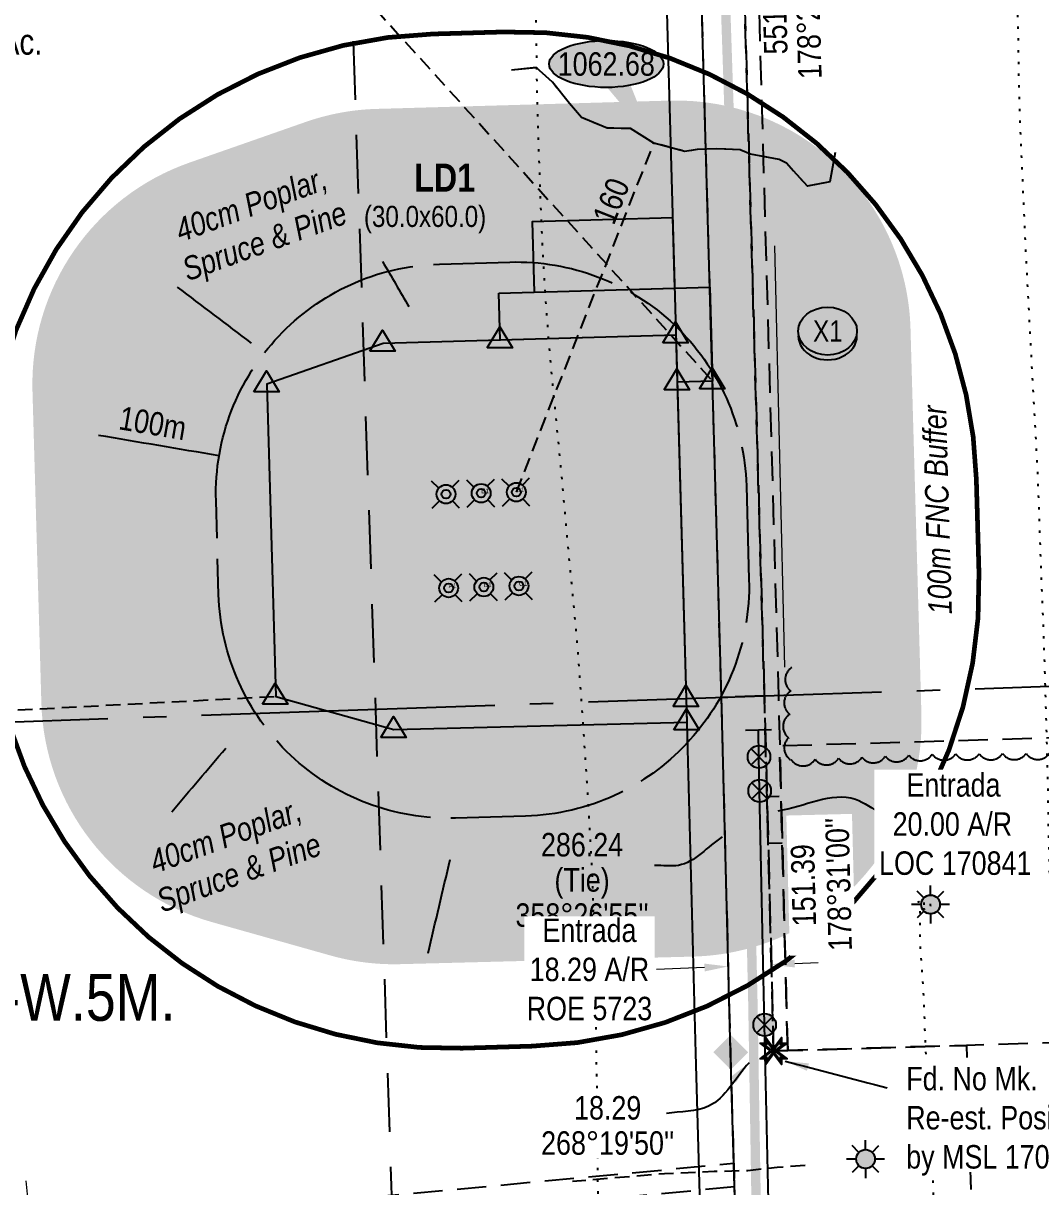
# Model space of a CAD drawing. Extents: x 643520 to 648788, y 5834306 to 5837060.
# Drawn here: x 647922 to 648355.7, y 5835014.9 to 5835510.7 of the extents above; entities that cross this region are included whole.
import ezdxf
from ezdxf.enums import TextEntityAlignment as Align

# ---------------------------------------------------------------- set-up
doc = ezdxf.new("R2010")
doc.units = 0
doc.header["$LTSCALE"] = 5
doc.header["$PDSIZE"] = 0.5
for name, pattern in [('0', [1, 1, 0]), ('foc-ACCESSROAD', [3.75, 2.5, -1.25]), ('foc-BUFFER', [16.75, 15, -1.75]), ('foc-DOT', [1, 0.2, -0.8]), ('foc-FLOWLINE', [3.75, 2.5, -1.25]), ('foc-LSD', [8, 5, -3]), ('foc-QUARTERLINE', [33, 25, -3, 2, -3]), ('foc-TIELINE', [1.875, 1.25, -0.625]), ('foc-TOPO-ephemeral', [6.25, 3.125, -0.625, 0.625, -0.625, 0.625, -0.625]), ('POWERLINE5', [7.8, 2.4, -0.6, 0.6, -0.6, 0.6, -0.6, 2.4]), ('UG_PIPE', [1.875, 1.25, -0.625])]:
    doc.linetypes.add(name, pattern=pattern)
doc.layers.get('Defpoints').update_dxf_attribs({"color": 9})
for name, color, linetype in [('AS-DRILL', 8, 'foc-DOT'), ('AS-PIPE-UG', 44, 'UG_PIPE'), ('AS-POWER', 104, 'foc-POWER'), ('AS-POWER-EXISTING', 72, 'POWERLINE5'), ('AS-POWER-EXISTING-ANC', 72, 'Continuous'), ('AS-ROADS', 254, 'Continuous'), ('AS-SYMBOL', 7, 'Continuous'), ('AUX-BUFFER', 7, 'foc-BUFFER'), ('C-RW', 13, 'Continuous'), ('C-SYMBOL', 7, 'Continuous'), ('F-AR', 190, 'foc-ACCESSROAD'), ('F-EZE', 190, 'foc-FLOWLINE'), ('F-FLOWLINE', 190, 'foc-FLOWLINE'), ('F-WS', 190, 'foc-ACCESSROAD'), ('F-WS-S', 8, 'Continuous'), ('L-AREAWORK', 5, 'Continuous'), ('L-BD', 7, 'Continuous'), ('L-MON', 1, 'Continuous'), ('L-SECQ', 8, 'foc-QUARTERLINE'), ('L-SECTION-LSD', 7, 'foc-LSD'), ('L-TIE', 7, 'foc-TIELINE'), ('P-BUFFER-H 30m', 51, 'Continuous'), ('P-BUFFER-T', 40, 'Continuous'), ('P-CROSSINGS', 250, 'Continuous'), ('P-ELEVATION', 7, 'Continuous'), ('P-PROPOSED', 10, 'Continuous'), ('P-PROPOSED-H', 21, 'Continuous'), ('P-TEMP-BLOCKS', 250, 'Continuous'), ('P-TEMP-H', 41, 'Continuous'), ('P-TEMP_LOG DECK', 46, 'Continuous'), ('T-BUSH', 110, '0'), ('T-BUSH-T', 110, 'Continuous'), ('T-DRAW', 143, 'foc-TOPO-ephemeral'), ('T-SLOPE', 48, 'Continuous'), ('T-TIE', 201, 'foc-TIELINE')]:
    doc.layers.add(name, color=color, linetype=linetype)
for name, color, linetype, lineweight in [('C-RW-T', 13, 'Continuous', 9), ('F-AR-T', 190, 'Continuous', 9), ('F-FLOWLINE-T', 190, 'Continuous', 9), ('T-TIE-T', 201, 'Continuous', 18)]:
    doc.layers.add(name, color=color, linetype=linetype, lineweight=lineweight)
doc.layers.add('Z-DRILL-POINT', color=7, linetype='Continuous', true_color=0x7575ff, plot=False)
doc.styles.add('100L', font='ARIALN.TTF', dxfattribs={"height": 11})
doc.styles.add('175L', font='ARIALN.TTF', dxfattribs={"height": 20})
doc.styles.add('80', font='ARIALN.TTF', dxfattribs={"height": 10})
doc.styles.add('80CG', font='ARIALN.TTF', dxfattribs={"height": 10})
doc.styles.add('80L', font='ARIALN.TTF', dxfattribs={"height": 10})
doc.styles.add('80LS', font='ARIALNI.TTF', dxfattribs={"height": 10})
doc.styles.add('BOLD', font='ARIALNB.TTF')
doc.styles.add('Crossing', font='ARIALN.TTF', dxfattribs={"height": 10})
doc.styles.add('foc-LtypeFont', font='ARIALN.TTF', dxfattribs={"height": 7.35})
doc.linetypes.add('foc-POWER', pattern='A,6,-1,["P",foc-LtypeFont,S=0.2,R=0,X=-0.625,Y=-0.75],-1.24,4', length=12.24)
doc.linetypes.add('foc-TOPO-flowdirection-NOLINE', pattern='A,0,[">",foc-LtypeFont,S=0.3,R=0,X=0,Y=-0.945],-20,[">",foc-LtypeFont,S=0.3,R=0,X=0,Y=-0.945],0', length=20)
doc.dimstyles.new('CG2011', dxfattribs={"dimscale": 5, "dimtxt": 9, "dimasz": 2, "dimexe": 0.2, "dimexo": 0.0625, "dimgap": 0.5, "dimtad": 0, "dimtih": 1, "dimtoh": 1, "dimzin": 0, "dimdsep": 46, "dimtxsty": '80CG', "dimcen": 0.1, "dimse1": 1, "dimse2": 1, "dimclrd": 256, "dimclrt": 256, "dimaunit": 1, "dimadec": 4, "dimazin": 0, "dimtfac": 0.06, "dimtofl": 0, "dimtmove": 0, "dimatfit": 1, "dimfxl": 0.2, "dimtolj": 1, "dimtzin": 0, "dimlwd": -1, "dimarcsym": 0})
doc.dimstyles.new('Compass 5 000', dxfattribs={"dimscale": 5, "dimtxt": 9, "dimasz": 2, "dimexe": 0.2, "dimexo": 0.0625, "dimgap": 0.5, "dimtad": 0, "dimtih": 1, "dimtoh": 1, "dimzin": 0, "dimdsep": 46, "dimtxsty": '80CG', "dimcen": 0.1, "dimse1": 1, "dimse2": 1, "dimclrd": 256, "dimclrt": 256, "dimaunit": 1, "dimadec": 4, "dimazin": 0, "dimtfac": 0.06, "dimtofl": 0, "dimtmove": 0, "dimatfit": 1, "dimfxl": 0.2, "dimtolj": 1, "dimtzin": 0, "dimlwd": -1, "dimarcsym": 0})

# ---------------------------------------------------------------- blocks, each defined once
blk = doc.blocks.new('POWERPOLE')
h = blk.add_hatch(color=255)
edge = h.paths.add_edge_path()
edge.add_arc((0, 0), 0.96, 0, 360)
at = {"linetype": 'Continuous'}
for p, q in [((0.679, -0.679), (-0.679, 0.679)), ((-0.679, -0.679), (0.679, 0.679))]:
    blk.add_line(p, q, dxfattribs=at)
blk.add_circle((0, 0), 0.96, dxfattribs=at)
blk = doc.blocks.new('*U457')
at = {"color": 210}
blk.add_line((1.1, 0.023), (-1.1, -0.023), dxfattribs=at)
at = {"layer": 'AS-SYMBOL', "color": 210, "flags": 128}
blk.add_lwpolyline([(0.047, -2.272), (0, 0)], dxfattribs=at)
blk = doc.blocks.new('*D448')
at = {"layer": 'Defpoints', "color": 0, "transparency": 16777216}
for p in [(648222.38, 5835108.8), (648241.5, 5835093.87), (648223.06, 5835093.07)]:
    blk.add_point(p, dxfattribs=at)
at = {"layer": 'F-AR-T', "transparency": 16777216}
for p, q in [((648212.39, 5835108.37), (648191.86, 5835107.48)), ((648250.81, 5835110.03), (648260.8, 5835110.47))]:
    blk.add_line(p, q, dxfattribs=at)
for points in [[(648212.31, 5835110.03), (648212.46, 5835106.7), (648222.38, 5835108.8)], [(648250.73, 5835111.7), (648250.88, 5835108.37), (648240.81, 5835109.6)]]:
    blk.add_solid(points, dxfattribs=at)
at = {"layer": 'F-AR-T', "transparency": 16777216, "insert": (648163.32, 5835107.48), "char_height": 10, "attachment_point": 5, "style": '80CG', "bg_fill": 3, "box_fill_scale": 1.1, "bg_fill_color": 256, "bg_fill_true_color": 13158600, "bg_fill_transparency": 0}
blk.add_mtext('\\A1;Entrada\\P18.29 A/R\\PROE 5723', dxfattribs=at)
blk = doc.blocks.new('*D452')
at = {"layer": 'Defpoints', "color": 0, "transparency": 16777216}
for p in [(648028.5, 5835007.26), (647925.1, 5834997.59), (648029.43, 5834997.23)]:
    blk.add_point(p, dxfattribs=at)
at = {"layer": 'F-FLOWLINE-T', "transparency": 16777216}
for p, q in [((647924.17, 5835007.54), (647923.24, 5835017.5)), ((647926.97, 5834977.61), (647928.56, 5834960.62)), ((647928.56, 5834960.62), (647938.56, 5834960.62))]:
    blk.add_line(p, q, dxfattribs=at)
for points in [[(647925.83, 5835007.7), (647922.51, 5835007.39), (647925.1, 5834997.59)], [(647928.63, 5834977.76), (647925.31, 5834977.45), (647926.04, 5834987.56)]]:
    blk.add_solid(points, dxfattribs=at)
at = {"layer": 'F-FLOWLINE-T', "transparency": 16777216, "insert": (647993.56, 5834960.62), "char_height": 10, "attachment_point": 5, "style": '80CG'}
blk.add_mtext('\\A1;Entrada\\P10.06 Flow Line R/W\\PROE 7175', dxfattribs=at)
blk = doc.blocks.new('GAS')
h = blk.add_hatch(color=255)
h.dxf.hatch_style = 1
edge = h.paths.add_edge_path()
edge.add_arc((0, 0), 0.9, 0, 360)
for p, q in [((-0.571, 0.571), (-1.142, 1.142)), ((0, 0.808), (0, 1.616)), ((0.571, 0.571), (1.142, 1.142)), ((-0.808, 0), (-1.616, 0)), ((1.616, 0), (0.808, 0)), ((-0.571, -0.571), (-1.142, -1.142)), ((0, -0.808), (0, -1.616)), ((1.142, -1.142), (0.571, -0.571))]:
    blk.add_line(p, q)
blk.add_circle((0, 0), 0.8)
blk = doc.blocks.new('SMONA')
blk.add_hatch(color=255).paths.add_polyline_path([(0, -1.486), (1.486, 0), (0, 1.486), (-1.486, 0)])
blk = doc.blocks.new('SMONAA')
blk.add_blockref('SMONA', (0, 0))
blk = doc.blocks.new('SMONB')
at = {"color": 1}
blk.add_solid([(0, 1.203), (1.203, 0), (-1.203, 0), (0, -1.203)], dxfattribs=at)
blk = doc.blocks.new('SMONBB')
blk.add_blockref('SMONB', (0, 0))
blk = doc.blocks.new('SMONCC')
for name in ['SMONAA', 'SMONBB']:
    blk.add_blockref(name, (0, 0))
blk = doc.blocks.new('FDIBAR')
blk.add_blockref('SMONCC', (0, 0))
blk = doc.blocks.new('STRIA')
blk.add_hatch(color=255).paths.add_polyline_path([(-0.041, 1.521), (-1.475, -0.867), (1.392, -0.867)])
blk = doc.blocks.new('STRIAA')
blk.add_blockref('STRIA', (0, 0))
blk = doc.blocks.new('STRIB')
at = {"color": 1}
blk.add_solid([(-1.121, -0.667), (-0.041, 1.133), (1.039, -0.667)], dxfattribs=at)
blk = doc.blocks.new('STRIBB')
blk.add_blockref('STRIB', (0, 0))
blk = doc.blocks.new('STRICC')
for name in ['STRIAA', 'STRIBB']:
    blk.add_blockref(name, (0, 0))
blk = doc.blocks.new('fdspike')
blk.add_blockref('STRICC', (0, 0))
blk = doc.blocks.new('WC')
at = {"layer": 'L-MON'}
h = blk.add_hatch(color=255, dxfattribs=at)
h.dxf.hatch_style = 1
edge = h.paths.add_edge_path()
edge.add_arc((0, 0), 0.9, 0, 360)
at = {"layer": 'L-MON', "color": 240, "flags": 128}
for points in [[(-0.622, 0.503), (-1.232, 1.12)], [(0.52, 0.608), (1.126, 1.206)], [(-1.179, -1.185), (-0.559, -0.572)], [(1.159, -1.185), (0.557, -0.574)]]:
    blk.add_lwpolyline(points, dxfattribs=at)
at = {"layer": 'L-MON', "color": 240}
for radius in [0.8, 0.373]:
    blk.add_circle((0, 0), radius, dxfattribs=at)
blk = doc.blocks.new('TRIA')
blk.add_hatch(color=255).paths.add_polyline_path([(-0.041, 1.521), (-1.475, -0.867), (1.392, -0.867)])
blk = doc.blocks.new('TRIAA')
blk.add_blockref('TRIA', (0, 0))
blk = doc.blocks.new('TRIB')
at = {"color": 1}
blk.add_lwpolyline([(-1.121, -0.667), (-0.041, 1.133), (1.039, -0.667)], close=True, dxfattribs=at)
blk = doc.blocks.new('TRIBB')
blk.add_blockref('TRIB', (0, 0))
blk = doc.blocks.new('TRICC')
for name in ['TRIAA', 'TRIBB']:
    blk.add_blockref(name, (0, 0))
blk = doc.blocks.new('plspike')
blk.add_blockref('TRICC', (0, 0))
blk = doc.blocks.new('*U561')
at = {"layer": 'P-ELEVATION'}
h = blk.add_hatch(color=111, dxfattribs=at)
h.dxf.hatch_style = 1
edge = h.paths.add_edge_path()
edge.add_ellipse((0, 0), major_axis=(-24.38, 0), ratio=0.410256, start_angle=0, end_angle=360)
at = {"layer": 'P-ELEVATION', "color": 7, "flags": 128}
blk.add_lwpolyline([(0, 0, 12.5, 0, 0), (20.3, -33.68, 0, 0, 0)], format="xyseb", dxfattribs=at)
at = {"layer": 'P-ELEVATION', "color": 7}
blk.add_ellipse((0, 0), major_axis=(-24.38, 0), ratio=0.410256, dxfattribs=at)
at = {"layer": 'P-ELEVATION', "style": '80'}
blk.add_attdef('ELEVATION', text='', height=10, dxfattribs=at).set_placement((0, 0), align=Align.MIDDLE_CENTER)
blk = doc.blocks.new('TEMP')
h = blk.add_hatch(color=255)
h.dxf.hatch_style = 1
h.paths.add_polyline_path([(0, 0.251), (-0.666, 1.152), (-0.666, 0.666), (-1.152, 0.666), (-0.251, 0), (-1.152, -0.666), (-0.666, -0.666), (-0.666, -1.152), (0, -0.251), (0.666, -1.152), (0.666, -0.666), (1.152, -0.666), (0.251, 0), (1.152, 0.666), (0.666, 0.666), (0.666, 1.152)])
h.paths.add_polyline_path([(0.566, 0.849), (0.566, 0.566), (0.849, 0.566), (0.083, 0), (0.849, -0.566), (0.566, -0.566), (0.566, -0.849), (0, -0.083), (-0.566, -0.849), (-0.566, -0.566), (-0.849, -0.566), (-0.083, 0), (-0.849, 0.566), (-0.566, 0.566), (-0.566, 0.849), (0, 0.083)], flags=16)
h = blk.add_hatch(color=1)
h.dxf.hatch_style = 1
h.paths.add_polyline_path([(0, 0.083), (-0.566, 0.849), (-0.566, 0.566), (-0.849, 0.566), (-0.083, 0), (-0.849, -0.566), (-0.566, -0.566), (-0.566, -0.849), (0, -0.083), (0.566, -0.849), (0.566, -0.566), (0.849, -0.566), (0.083, 0), (0.849, 0.566), (0.566, 0.566), (0.566, 0.849)])
at = {"color": 1}
for p, q in [((-0.083, 0), (0.083, 0)), ((0, 0.083), (0, -0.083))]:
    blk.add_line(p, q, dxfattribs=at)
at = {"color": 255, "flags": 128}
blk.add_lwpolyline([(-0.251, 0), (-1.152, 0.666), (-0.666, 0.666), (-0.666, 1.152), (0, 0.251), (0.666, 1.152), (0.666, 0.666), (1.152, 0.666), (0.251, 0), (1.152, -0.666), (0.666, -0.666), (0.666, -1.152), (0, -0.251), (-0.666, -1.152), (-0.666, -0.666), (-1.152, -0.666)], close=True, dxfattribs=at)
at = {"color": 1, "flags": 128}
blk.add_lwpolyline([(-0.083, 0), (-0.849, 0.566), (-0.566, 0.566), (-0.566, 0.849), (0, 0.083), (0.566, 0.849), (0.566, 0.566), (0.849, 0.566), (0.083, 0), (0.849, -0.566), (0.566, -0.566), (0.566, -0.849), (0, -0.083), (-0.566, -0.849), (-0.566, -0.566), (-0.849, -0.566)], close=True, dxfattribs=at)
blk = doc.blocks.new('xing2')
h = blk.add_hatch(color=50)
h.dxf.hatch_style = 1
edge = h.paths.add_edge_path()
edge.add_ellipse((0, 0), major_axis=(-12.5, 0), ratio=0.816297, start_angle=0, end_angle=360)
h = blk.add_hatch(color=250)
h.dxf.hatch_style = 1
edge = h.paths.add_edge_path()
edge.add_ellipse((0, -2.05), major_axis=(-12.5, 0), ratio=0.816297, start_angle=0, end_angle=180)
edge.add_line((12.5, -2.05), (12.5, 0))
edge.add_ellipse((0, 0), major_axis=(-12.5, 0), ratio=0.816297, start_angle=0, end_angle=180, ccw=False)
edge.add_line((-12.5, 0), (-12.5, -2.05))
at = {"color": 250}
blk.add_ellipse((0, 0), major_axis=(-12.5, 0), ratio=0.816297, dxfattribs=at)
blk.add_ellipse((0, -2.05), major_axis=(-12.5, 0), ratio=0.816297, start_param=0, end_param=3.141593, dxfattribs=at)
at = {"color": 250, "style": 'Crossing'}
blk.add_attdef('CROSSING', text='', height=9, dxfattribs=at).set_placement((0.09, 0.02), align=Align.MIDDLE_CENTER)
at = {"color": 250, "style": 'Crossing', "flags": 1}
for tag, p in [('OWNER', (0.09, -12.49)), ('DESCRIPTION', (0.09, -25.77)), ('LOCATION', (0.09, -39.3)), ('DWG_REF', (0.09, -52.84))]:
    blk.add_attdef(tag, text='', height=9, dxfattribs=at).set_placement(p, align=Align.MIDDLE_CENTER)
blk = doc.blocks.new('*U578')
at = {"true_color": 0xff8aff}
h = blk.add_hatch(color=211, dxfattribs=at)
edge = h.paths.add_edge_path()
edge.add_line((-24, -20), (24, -20))
edge.add_arc((24, -14), 6, 270, 360)
edge.add_line((30, -14), (30, 12.5))
edge.add_arc((24, 12.5), 6, 0, 90)
edge.add_line((24, 18.5), (-24, 18.5))
edge.add_arc((-24, 12.5), 6, 90, 180)
edge.add_line((-30, 12.5), (-30, -14))
edge.add_arc((-24, -14), 6, 180, 270)
at = {"color": 250, "flags": 128}
blk.add_lwpolyline([(-24, -20, 3, 3, 0), (24, -20, 3, 3, 0.414214), (30, -14, 3, 3, 0), (30, 12.5, 3, 0, 0.414214), (24, 18.5, 0, 0, 0), (-24, 18.5, 0, 0, 0.414214), (-30, 12.5, 0, 0, 0), (-30, -14, 0, 3, 0.414214)], format="xyseb", close=True, dxfattribs=at)
at = {"flags": 128}
blk.add_lwpolyline([(51.97, -16.71, 0, 7.5, 0), (0, 0, 0, 0, 0)], format="xyseb", dxfattribs=at)
at = {"color": 250}
for tag, p, height, style in [('TEMP_AREA_W1_001', (-9.21, 2.24), 12, 'BOLD'), ('ENTER_TEXT_001', (-30.66, -12.78), 9, '80')]:
    blk.add_attdef(tag, p, '', height=height, dxfattribs=dict(at, style=style))

msp = doc.modelspace()

# ---------------------------------------------------------------- hatches: boundary and pattern name
at = {"layer": 'P-BUFFER-H 30m'}
h = msp.add_hatch(color=256, dxfattribs=at)
h.dxf.hatch_style = 1
h.paths.add_polyline_path([(648197.409, 5835477.77), (648072.512, 5835474.228, 0.0771717), (648042.344, 5835468.664), (647992.807, 5835451.34, 0.326643), (647925.879, 5835354.125), (647929.672, 5835221.057, 0.3280127), (648002.506, 5835127.678), (648052.887, 5835113.491, 0.0752231), (648082.567, 5835109.783), (648207.499, 5835113.013, 0.4149396), (648304.846, 5835215.781), (648300.174, 5835380.671, 0.414221)])
h.paths.add_polyline_path([(648125.281, 5835375.714), (648124.712, 5835395.7), (648214.65, 5835398.25), (648215.787, 5835358.278), (648200.809, 5835357.854), (648204.915, 5835212.95), (648079.983, 5835209.72), (648029.602, 5835223.906), (648025.809, 5835356.973), (648075.346, 5835374.298)], flags=16)
at = {"layer": 'P-PROPOSED-H'}
h = msp.add_hatch(color=256, dxfattribs=at)
h.dxf.hatch_style = 1
h.paths.add_polyline_path([(648124.712, 5835395.7), (648214.65, 5835398.25), (648215.787, 5835358.278), (648200.809, 5835357.854), (648200.243, 5835377.84), (648125.281, 5835375.714)])
h = msp.add_hatch(color=256, dxfattribs=at)
h.dxf.hatch_style = 1
h.paths.add_polyline_path([(648200.243, 5835377.84), (648075.346, 5835374.298), (648025.809, 5835356.973), (648029.602, 5835223.906), (648079.983, 5835209.72), (648204.915, 5835212.95)])
at = {"layer": 'P-TEMP-H'}
h = msp.add_hatch(color=256, dxfattribs=at)
h.dxf.hatch_style = 1
h.paths.add_polyline_path([(648198.808, 5835427.804), (648138.85, 5835426.104), (648139.702, 5835396.125), (648199.661, 5835397.825)])

# ---------------------------------------------------------------- linework, layer by layer
at = {"layer": 'AS-DRILL', "flags": 128}
for points in [[(648328.317, 5834319.193), (648329.67, 5834325.946), (648331.09, 5834333.213), (648332.565, 5834340.651), (648334.114, 5834348.252), (648335.698, 5834356.044), (648337.309, 5834363.946), (648339.017, 5834371.932), (648340.723, 5834379.977), (648342.394, 5834388.182), (648343.942, 5834396.503), (648345.377, 5834404.89), (648346.87, 5834413.39), (648348.547, 5834422.065), (648350.43, 5834430.856), (648352.52, 5834439.764), (648354.71, 5834448.704), (648356.946, 5834457.747), (648359.089, 5834466.876), (648361.139, 5834476.113), (648362.255, 5834481.199), (648363.177, 5834485.429), (648365.212, 5834494.825), (648367.198, 5834504.21), (648369.91, 5834517.658), (648373.343, 5834536.702), (648376.172, 5834555.856), (648378.261, 5834574.999), (648379.575, 5834594.288), (648380.127, 5834613.633), (648379.874, 5834632.795), (648379.148, 5834652.061), (648378.29, 5834671.384), (648377.277, 5834690.542), (648376.24, 5834709.83), (648375.473, 5834729.115), (648374.936, 5834748.428), (648374.478, 5834767.763), (648374.16, 5834787.102), (648373.971, 5834806.445), (648373.753, 5834825.788), (648373.515, 5834845.12), (648373.358, 5834864.424), (648373.071, 5834883.724), (648372.693, 5834903.051), (648372.547, 5834922.016), (648372.517, 5834940.753), (648372.001, 5834959.706), (648370.754, 5834978.637), (648369.113, 5834997.396), (648367.36, 5835016.221), (648365.828, 5835035.014), (648364.631, 5835053.646), (648363.487, 5835072.49), (648362.376, 5835091.255), (648361.423, 5835110.084), (648360.469, 5835128.954), (648359.534, 5835147.874), (648359.046, 5835166.848), (648358.81, 5835185.82), (648358.363, 5835204.435), (648357.818, 5835223.357), (648357.265, 5835242.169), (648356.578, 5835260.817), (648355.821, 5835279.782), (648355.172, 5835298.812), (648354.475, 5835317.779), (648353.512, 5835336.939), (648352.43, 5835355.744), (648351.412, 5835374.752), (648350.427, 5835393.651), (648349.42, 5835412.589), (648348.563, 5835431.552), (648347.727, 5835450.505), (648346.862, 5835469.398), (648346.365, 5835488.701), (648346.106, 5835508.053), (648345.718, 5835527.38), (648345.17, 5835546.722), (648344.412, 5835566.048), (648343.603, 5835585.412), (648343.005, 5835604.753), (648342.751, 5835623.934), (648342.714, 5835643.252), (648342.746, 5835662.582), (648342.848, 5835681.934), (648342.92, 5835701.265), (648342.932, 5835720.614), (648342.913, 5835739.983), (648342.865, 5835759.33), (648342.716, 5835778.675), (648342.393, 5835797.854), (648341.9, 5835817.018), (648341.301, 5835836.378), (648340.623, 5835855.707), (648340.066, 5835875.009), (648339.542, 5835894.221), (648338.884, 5835913.55), (648338.097, 5835932.825), (648337.201, 5835952.097), (648336.253, 5835971.407), (648335.366, 5835990.709), (648334.659, 5836010.017), (648334.081, 5836029.348), (648333.513, 5836048.67), (648332.974, 5836068.022), (648332.497, 5836087.327), (648331.978, 5836106.68), (648331.381, 5836126), (648331.232, 5836131.353)], [(648289.61, 5834317.875), (648289.532, 5834318.095), (648287.212, 5834324.297), (648284.749, 5834330.615), (648282.202, 5834337.051), (648279.61, 5834343.655), (648277.057, 5834350.29), (648274.5, 5834357.066), (648271.969, 5834363.952), (648269.361, 5834371.086), (648266.605, 5834378.476), (648263.816, 5834385.964), (648261.056, 5834393.484), (648258.261, 5834401.172), (648255.404, 5834408.939), (648252.434, 5834416.762), (648249.314, 5834424.621), (648246.072, 5834432.536), (648242.754, 5834440.639), (648239.402, 5834448.871), (648236, 5834457.121), (648232.504, 5834465.469), (648228.983, 5834473.996), (648225.554, 5834482.465), (648222.087, 5834491.194), (648218.609, 5834499.962), (648215.109, 5834508.8), (648213.461, 5834512.972), (648207.409, 5834528.065), (648207.16, 5834528.687), (648203.848, 5834536.941), (648200.283, 5834545.906), (648196.788, 5834554.894), (648193.471, 5834563.957), (648190.283, 5834573.065), (648189.899, 5834574.174), (648187.253, 5834582.227), (648184.512, 5834591.408), (648181.998, 5834600.726), (648179.692, 5834610.09), (648177.82, 5834618.687), (648177.644, 5834619.532), (648175.874, 5834629.042), (648174.444, 5834638.573), (648173.301, 5834648.163), (648172.405, 5834657.57), (648171.275, 5834674.003), (648171.13, 5834676.8), (648170.393, 5834695.737), (648170.058, 5834714.975), (648170.032, 5834718.786), (648169.782, 5834734.266), (648169.466, 5834753.525), (648169.338, 5834764.636), (648169.257, 5834772.548), (648168.984, 5834791.738), (648168.62, 5834809.946), (648168.601, 5834810.575), (648168.064, 5834829.528), (648167.689, 5834848.435), (648167.679, 5834855.008), (648167.805, 5834867.327), (648168.103, 5834886.135), (648168.3, 5834899.717), (648168.378, 5834905.052), (648168.471, 5834924.024), (648168.389, 5834942.84), (648168.284, 5834955.493), (648168.169, 5834961.562), (648167.683, 5834980.516), (648167.222, 5834999.271), (648167.187, 5835001.42), (648166.911, 5835018.06), (648166.763, 5835036.394), (648166.764, 5835037.024), (648166.578, 5835055.637), (648166.341, 5835069.686), (648166.27, 5835074.316), (648165.945, 5835093.215), (648165.676, 5835104.352), (648165.479, 5835112.13), (648165.068, 5835130.926), (648164.886, 5835138.214), (648164.431, 5835149.895), (648163.423, 5835168.533), (648163.141, 5835173.207), (648162.29, 5835187.368), (648161.054, 5835205.979), (648160.914, 5835207.935), (648159.742, 5835224.767), (648159.083, 5835234.242), (648158.433, 5835242.806), (648157.562, 5835253.334), (648155.775, 5835271.969), (648155.205, 5835277.544), (648153.926, 5835290.981), (648153.136, 5835299.851), (648152.252, 5835309.829), (648150.494, 5835328.484), (648149.886, 5835334.648), (648149.596, 5835337.591), (648147.691, 5835356.802), (648147.604, 5835357.69), (648145.965, 5835376.068), (648144.777, 5835392.09), (648144.56, 5835395.285), (648143.443, 5835414.219), (648142.873, 5835426.398), (648142.598, 5835433.463), (648141.994, 5835450.022), (648141.881, 5835452.76), (648141.254, 5835472.04), (648140.986, 5835484.457), (648140.888, 5835491.307), (648140.667, 5835510.429), (648140.61, 5835518.541), (648140.59, 5835529.726), (648140.581, 5835542.172), (648140.562, 5835549.064), (648140.404, 5835568.378), (648140.313, 5835575.979), (648140.171, 5835587.57), (648140.006, 5835599.561), (648139.884, 5835606.86), (648139.503, 5835625.948), (648139.339, 5835633.666), (648139.099, 5835645.154), (648138.454, 5835664.373), (648138.293, 5835668.02), (648137.67, 5835683.568), (648137.412, 5835691.074), (648137.015, 5835702.797), (648136.388, 5835722.097), (648136.264, 5835725.835), (648135.776, 5835741.217), (648135.251, 5835760.14), (648135.243, 5835760.41), (648134.786, 5835779.695), (648134.349, 5835794.058), (648134.159, 5835798.995), (648133.321, 5835818.298), (648132.825, 5835829.018), (648132.435, 5835837.58), (648131.738, 5835856.858), (648131.301, 5835874.513), (648131.261, 5835876.163), (648130.754, 5835895.466), (648130.149, 5835914.687), (648129.995, 5835919.104), (648129.523, 5835933.946), (648128.849, 5835953.135), (648128.354, 5835964.485), (648127.981, 5835972.477), (648126.924, 5835991.764), (648125.717, 5836010.716), (648125.696, 5836011.076), (648124.759, 5836030.376), (648123.971, 5836049.701), (648123.694, 5836056.486), (648123.504, 5836068.996), (648123.548, 5836088.256), (648123.771, 5836101.959), (648123.946, 5836107.387), (648124.58, 5836124.994)], [(648308.806, 5835134.572), (648308.814, 5835134.622), (648308.772, 5835134.701), (648308.718, 5835134.809), (648308.704, 5835134.969), (648308.696, 5835135.229), (648308.775, 5835135.591), (648308.871, 5835136.034), (648308.931, 5835136.366), (648308.88, 5835136.415), (648308.649, 5835136.438), (648308.358, 5835136.469), (648307.906, 5835136.515), (648307.225, 5835136.535), (648306.478, 5835136.422), (648306.161, 5835136.322), (648306.044, 5835136.218), (648305.998, 5835136.097), (648305.923, 5835135.945), (648305.884, 5835135.573), (648305.91, 5835135.044), (648305.866, 5835134.522), (648305.691, 5835134.337), (648305.276, 5835134.524), (648304.864, 5835134.572), (648304.568, 5835134.433), (648304.312, 5835134.285), (648304.361, 5835133.996), (648304.712, 5835133.647), (648305.128, 5835133.449), (648305.52, 5835133.401), (648305.891, 5835133.363), (648306.105, 5835133.239), (648306.35, 5835133.397), (648306.508, 5835133.802), (648306.333, 5835134.296), (648306.114, 5835134.59), (648305.885, 5835134.543), (648305.503, 5835134.621), (648305.035, 5835134.857), (648304.532, 5835135.282), (648304.262, 5835135.614), (648303.914, 5835135.864), (648303.679, 5835136.016), (648303.605, 5835136.154), (648303.618, 5835136.375), (648303.654, 5835136.526), (648303.692, 5835136.577), (648303.743, 5835136.569), (648303.881, 5835136.293), (648304.015, 5835135.526), (648304.082, 5835134.308), (648304.111, 5835132.688), (648304.091, 5835130.717), (648304.082, 5835128.365), (648304.11, 5835125.825), (648304.132, 5835123.104), (648304.194, 5835120.095), (648304.339, 5835116.658), (648304.573, 5835112.913), (648304.869, 5835108.76), (648305.175, 5835104.287), (648305.504, 5835099.385), (648305.819, 5835093.972), (648306.035, 5835088.186), (648306.192, 5835082.048), (648306.436, 5835075.672), (648306.815, 5835068.811), (648307.3, 5835061.732), (648307.868, 5835054.256), (648308.473, 5835046.551), (648309.055, 5835038.585), (648309.496, 5835030.345), (648309.687, 5835021.766), (648309.775, 5835013.275), (648309.827, 5835004.663), (648309.634, 5834996.223), (648308.996, 5834987.6), (648307.941, 5834979.524), (648306.326, 5834971.101), (648304.399, 5834962.768), (648302.308, 5834954.221), (648299.989, 5834945.916), (648297.194, 5834937.497), (648293.952, 5834929.305), (648290.135, 5834921.255), (648285.91, 5834913.453), (648281.404, 5834905.713), (648276.503, 5834898.11), (648271.182, 5834890.825), (648265.558, 5834883.941), (648259.706, 5834877.359), (648253.399, 5834870.925), (648246.93, 5834864.855), (648240.236, 5834858.979), (648233.243, 5834853.363), (648225.867, 5834847.867), (648218.243, 5834842.632), (648210.408, 5834837.752), (648202.352, 5834833.205), (648194.037, 5834828.99), (648185.511, 5834825.109), (648176.796, 5834821.512), (648168.043, 5834818.204), (648159.062, 5834815.13), (648149.858, 5834812.479), (648140.376, 5834810.449), (648130.962, 5834809.122), (648125.872, 5834808.697), (648116.013, 5834808.197), (648106.746, 5834807.965), (648087.628, 5834807.584), (648068.605, 5834807.085), (648049.425, 5834806.451), (648030.289, 5834805.699), (648011.273, 5834804.96), (647992.251, 5834804.081), (647973.336, 5834803.306), (647954.048, 5834802.939), (647934.938, 5834802.958), (647915.719, 5834802.973), (647896.481, 5834802.628), (647877.512, 5834801.98), (647858.331, 5834801.387), (647839.152, 5834801.053), (647819.952, 5834801.089), (647800.764, 5834801.386), (647781.733, 5834801.807), (647762.658, 5834802.007), (647743.525, 5834802.126), (647724.207, 5834802.438), (647705.005, 5834802.534), (647685.818, 5834802.461), (647666.748, 5834802.521), (647647.385, 5834802.632), (647628.021, 5834802.483), (647608.939, 5834802.252), (647589.934, 5834802.134), (647570.592, 5834801.906), (647563.234, 5834801.666)]]:
    msp.add_lwpolyline(points, dxfattribs=at)
at = {"layer": 'AS-PIPE-UG', "flags": 128}
msp.add_lwpolyline([(648255.21, 5835023.998), (648243.4, 5835023.111), (648230.766, 5835021.755), (648216.538, 5835021.388), (648195.342, 5835020.473), (648156.155, 5835017.17)], dxfattribs=at)
at = {"layer": 'AS-POWER', "flags": 128}
msp.add_lwpolyline([(648258.858, 5834417.444), (648254.022, 5834518.241), (648250.666, 5834618.172), (648248.22, 5834705.134), (648245.647, 5834803.747), (648242.787, 5834903.864), (648239.769, 5835002.659), (648237.965, 5835083.971), (648235.839, 5835183.633), (648235.553, 5835198.147)], dxfattribs=at)
at = {"layer": 'AS-ROADS', "const_width": 3.999, "flags": 128}
msp.add_lwpolyline([(648221.286, 5835519.814), (648224.408, 5835425.994), (648228.005, 5835284.521), (648231.077, 5835176.422), (648233.005, 5835092.579), (648234.324, 5835010.833), (648237.065, 5834914.534), (648240.638, 5834792.645), (648242.943, 5834705.143), (648245.375, 5834620.775), (648248.759, 5834508.365), (648250.493, 5834430.827), (648249.759, 5834415.541), (648253.443, 5834395.218), (648257.593, 5834353.488), (648258.578, 5834325.873)], dxfattribs=at)
at = {"layer": 'AUX-BUFFER', "color": 251, "linetype": 'foc-BUFFER', "flags": 128}
msp.add_lwpolyline([(648099.328, 5835408.101), (648129.307, 5835408.969, -0.414481), (648230.195, 5835313.672), (648231.316, 5835273.693, -0.4139043), (648136.12, 5835172.898), (648106.151, 5835172.026, -0.4144505), (648005.25, 5835267.298), (648004.119, 5835307.281, -0.4140185)], format="xyb", close=True, dxfattribs=at)
at = {"layer": 'C-RW', "flags": 128}
msp.add_lwpolyline([(648154.059, 5836125.902), (648102.273, 5836051.981), (648161.897, 5835871.381), (648164.913, 5835765.524), (648189.837, 5835741.997), (648204.594, 5835222.983), (648208.508, 5835071.866), (648211.433, 5834971.495), (648233.74, 5834420.904), (648248.727, 5834421.424), (648248.727, 5834421.424), (648226.42, 5834972.019), (648223.498, 5835072.279), (648219.584, 5835223.39), (648204.45, 5835755.699), (648184.663, 5835774.376), (648181.8, 5835874.873), (648124.404, 5836048.724), (648179.009, 5836126.669)], dxfattribs=at)
at = {"layer": 'C-RW-T', "color": 6}
msp.add_line((648246.573, 5835236.359), (648242.319, 5835415.852), dxfattribs=at)
at = {"layer": 'F-AR', "flags": 128}
msp.add_lwpolyline([(648237.893, 5835224.13), (648219.581, 5835223.499), (648203.92, 5835774.867), (648222.218, 5835775.444), (648237.893, 5835224.13)], close=True, dxfattribs=at)
at = {"layer": 'F-EZE', "flags": 128}
msp.add_lwpolyline([(648247.816, 5835072.973), (648241.818, 5835072.798), (648237.893, 5835224.114), (648222.223, 5835775.444), (648228.216, 5835775.615), (648243.883, 5835224.317), (648244.418, 5835202.89), (648247.816, 5835072.973)], close=True, dxfattribs=at)
at = {"layer": 'F-FLOWLINE', "flags": 128}
msp.add_lwpolyline([(648225.171, 5835014.874), (647676.517, 5834963.558), (647676.169, 5834973.636), (648224.877, 5835024.956), (648225.171, 5835014.874)], close=True, dxfattribs=at)
at = {"layer": 'F-WS', "flags": 128}
for points in [[(648241.818, 5835072.798), (648247.816, 5835072.973), (648324.073, 5835075.195), (648326.995, 5834974.935), (648226.458, 5834972.005), (648223.536, 5835072.265), (648219.58, 5835223.499), (648237.893, 5835224.13), (648241.818, 5835072.798)], [(648247.816, 5835072.973), (648244.399, 5835202.889), (648409.282, 5835207.724), (648412.746, 5835077.779), (648324.073, 5835075.195), (648247.816, 5835072.973)], [(648245.505, 5835161.344), (648239.507, 5835161.187), (648238.984, 5835181.18), (648244.982, 5835181.337), (648245.505, 5835161.344)]]:
    msp.add_lwpolyline(points, close=True, dxfattribs=at)
at = {"layer": 'L-SECQ'}
msp.add_line((647668.193, 5835204.51), (648473.794, 5835232.198), dxfattribs=at)
at = {"layer": 'L-SECTION-LSD'}
msp.add_line((648045.33, 5836022.84), (648098.717, 5834416.216), dxfattribs=at)
at = {"layer": 'L-TIE'}
for p, q in [((647625.199, 5836009.924), (648215.787, 5835358.278)), ((647648.198, 5835203.83), (648029.602, 5835223.906))]:
    msp.add_line(p, q, dxfattribs=at)
at = {"layer": 'P-PROPOSED', "flags": 128}
for points in [[(648124.712, 5835395.7), (648214.65, 5835398.25), (648215.787, 5835358.278), (648200.809, 5835357.854), (648200.243, 5835377.84), (648125.281, 5835375.714)], [(648200.243, 5835377.84), (648075.346, 5835374.298), (648025.809, 5835356.973), (648029.602, 5835223.906), (648079.983, 5835209.72), (648204.915, 5835212.95)]]:
    msp.add_lwpolyline(points, close=True, dxfattribs=at)
at = {"layer": 'P-TEMP_LOG DECK'}
msp.add_lwpolyline([(648198.808, 5835427.804), (648138.85, 5835426.104), (648139.702, 5835396.125), (648199.661, 5835397.825)], close=True, dxfattribs=at)
at = {"layer": 'T-BUSH', "flags": 128}
msp.add_lwpolyline([(648249.57, 5835236.224, 0.5205671), (648249.12, 5835226.234, 0.5205671), (648248.669, 5835216.244, 0.5205671), (648248.219, 5835206.254, 0.5205671), (648249.518, 5835196.633, 0.5205671), (648259.508, 5835197.073, 0.5205671), (648269.498, 5835197.513, 0.5205671), (648279.488, 5835197.953, 0.5205671), (648289.479, 5835198.393, 0.5205671), (648299.469, 5835198.833, 0.5205671), (648309.459, 5835199.273, 0.5205671), (648319.458, 5835199.378, 0.5205671), (648329.458, 5835199.441, 0.5205671), (648339.458, 5835199.505, 0.5205671), (648349.458, 5835199.569, 0.5205671), (648359.457, 5835199.633, 0.5205671), (648369.457, 5835199.697, 0.5205671), (648379.457, 5835199.761, 0.5205671), (648383.357, 5835193.774, 0.5205671), (648383.212, 5835183.775, 0.5205671), (648383.062, 5835173.363, 0.5205671)], format="xyb", dxfattribs=at)
at = {"layer": 'T-DRAW', "flags": 128}
msp.add_lwpolyline([(648268.079, 5835455.69), (648265.765, 5835443.132), (648256.227, 5835441.318), (648247.258, 5835451.043), (648244.246, 5835452.691), (648232, 5835454.914), (648227.917, 5835456.65), (648227.544, 5835456.785), (648217.565, 5835457.207), (648217.564, 5835457.221), (648209.3, 5835456.967), (648204.036, 5835456.118), (648190.795, 5835459.681), (648180.865, 5835465.817), (648170.962, 5835466.043), (648159.925, 5835470.507), (648154.745, 5835476.48), (648147.613, 5835485.576), (648140.638, 5835491.818), (648130.089, 5835490.711)], dxfattribs=at)
msp.add_lwpolyline([(648268.079, 5835455.69), (648265.765, 5835443.132), (648256.227, 5835441.318), (648247.258, 5835451.043), (648244.246, 5835452.691), (648232, 5835454.914), (648227.917, 5835456.65), (648227.544, 5835456.785), (648217.565, 5835457.207), (648217.564, 5835457.221), (648209.3, 5835456.967), (648204.036, 5835456.118), (648190.795, 5835459.681), (648180.865, 5835465.817), (648170.962, 5835466.043), (648159.925, 5835470.507), (648154.745, 5835476.48), (648147.613, 5835485.576), (648140.638, 5835491.818), (648130.089, 5835490.711)], dxfattribs=at)
at = {"layer": 'T-DRAW', "linetype": 'foc-TOPO-flowdirection-NOLINE', "flags": 128}
for points in [[(648268.079, 5835455.69), (648265.765, 5835443.132), (648256.227, 5835441.318), (648247.258, 5835451.043), (648244.246, 5835452.691), (648232, 5835454.914), (648227.917, 5835456.65), (648227.544, 5835456.785), (648217.565, 5835457.207), (648217.564, 5835457.221), (648209.3, 5835456.967), (648204.036, 5835456.118), (648190.757, 5835459.695), (648180.865, 5835465.817), (648170.925, 5835466.057), (648159.925, 5835470.507), (648154.745, 5835476.48), (648147.613, 5835485.576), (648140.638, 5835491.818), (648130.089, 5835490.711)], [(648268.079, 5835455.69), (648265.765, 5835443.132), (648256.227, 5835441.318), (648247.258, 5835451.043), (648244.246, 5835452.691), (648232, 5835454.914), (648227.917, 5835456.65), (648227.544, 5835456.785), (648217.565, 5835457.207), (648217.564, 5835457.221), (648209.3, 5835456.967), (648204.036, 5835456.118), (648190.795, 5835459.681), (648180.865, 5835465.817), (648170.925, 5835466.057), (648159.925, 5835470.507), (648154.745, 5835476.48), (648147.613, 5835485.576), (648140.638, 5835491.818), (648130.089, 5835490.711)]]:
    msp.add_lwpolyline(points, dxfattribs=at)
at = {"layer": 'T-TIE'}
msp.add_line((648132.146, 5835310.923), (648190.795, 5835459.681), dxfattribs=at)

# ---------------------------------------------------------------- block references
at = {"layer": 'AS-POWER-EXISTING', "xscale": 5.000000000000033, "yscale": 5.000000000000033, "zscale": 5.000000000000033}
for p in [(648235.591, 5835198.133), (648235.877, 5835183.619), (648238.003, 5835083.957)]:
    msp.add_blockref('POWERPOLE', p, dxfattribs=at)
at = {"layer": 'AS-POWER-EXISTING-ANC', "xscale": 5.000000000000033, "yscale": 5.000000000000033, "zscale": 5.000000000000033}
msp.add_blockref('*U457', (648235.356, 5835209.491), dxfattribs=at)
at = {"layer": 'F-WS-S', "xscale": 4.998535000000005, "yscale": 4.998535000000005, "zscale": 4.998535000000005}
for p in [(648308.729, 5835135.231), (648281.019, 5835026.745)]:
    msp.add_blockref('GAS', p, dxfattribs=at)
at = {"layer": 'L-MON', "color": 2, "xscale": 4.998526600000007, "yscale": 4.998526600000007, "zscale": 4.998526600000007}
for p in [(648075.346, 5835374.298), (648200.243, 5835377.84), (648025.809, 5835356.973), (648029.602, 5835223.906), (648204.632, 5835222.947), (648204.915, 5835212.95), (648079.983, 5835209.72)]:
    msp.add_blockref('plspike', p, dxfattribs=at)
at = {"layer": 'L-MON', "color": 5, "xscale": 4.998526600000007, "yscale": 4.998526600000007, "zscale": 4.998526600000007}
for p in [(648125.281, 5835375.714), (648200.809, 5835357.854), (648215.787, 5835358.278)]:
    msp.add_blockref('plspike', p, dxfattribs=at)
at = {"layer": 'L-MON', "xscale": 5.000000000000033, "yscale": 5.000000000000033, "zscale": 5.000000000000033}
for p in [(648117.148, 5835310.462), (648132.146, 5835310.923), (648102.167, 5835310.055), (648133.267, 5835270.944), (648103.298, 5835270.072), (648118.287, 5835270.494)]:
    msp.add_blockref('WC', p, dxfattribs=at)
at = {"layer": 'L-MON', "color": 6, "xscale": 5.000000000000033, "yscale": 5.000000000000033, "zscale": 5.000000000000033}
msp.add_blockref('fdspike', (648237.893, 5835224.114), dxfattribs=at)
at = {"layer": 'P-CROSSINGS', "color": 6}
msp.add_blockref('xing2', (648264.854, 5835379.562), dxfattribs=at).add_auto_attribs({'CROSSING': 'X1'})
at = {"layer": 'P-ELEVATION'}
msp.add_blockref('*U561', (648170.494, 5835493.365), dxfattribs=at).add_auto_attribs({'ELEVATION': '1062.68'})
at = {"layer": 'P-TEMP-BLOCKS', "xscale": 0.99970532, "yscale": 0.99970532, "zscale": 0.99970532}
msp.add_blockref('*U578', (648097.815, 5835436.701), dxfattribs=at).add_auto_attribs({'TEMP_AREA_W1_001': 'LD1', 'ENTER_TEXT_001': '(30.0x60.0)'})

# ---------------------------------------------------------------- texts
at = {"layer": 'AUX-BUFFER', "insert": (647963.887, 5835347.642), "char_height": 10, "attachment_point": 1, "rotation": 350.402, "style": '80L'}
msp.add_mtext_dynamic_manual_height_columns('100m', width=6.84489, gutter_width=44.987, heights=[0], dxfattribs=at)
at = {"layer": 'C-SYMBOL', "color": 3, "style": '175L'}
msp.add_text('S.W.1/4 Sec. 28-42-6-W.5M.', height=20, dxfattribs=at).set_placement((647840.395, 5835079.645), align=Align.BOTTOM_CENTER)
at = {"layer": 'L-AREAWORK', "style": '100L'}
msp.add_text('Log Deck = 0.180 ha  0.44 Ac.', height=11, dxfattribs=at).set_placement((647845.191, 5835494.043), align=Align.BOTTOM_CENTER)
at = {"layer": 'L-BD', "color": 4, "style": '80L'}
for s, height, p in [("178°22'15''", 9.99705, (648256.528, 5835515.337)), ('551.72', 9.9971, (648242.288, 5835514.932))]:
    msp.add_text(s, height=height, rotation=91.6286, dxfattribs=at).set_placement(p, align=Align.MIDDLE)
at = {"layer": 'L-BD', "insert": (648160.163, 5835165.698), "char_height": 9.99705, "width": 61.15292, "attachment_point": 2, "line_spacing_factor": 0.9, "style": '80L', "bg_fill": 1, "box_fill_scale": 1.15, "bg_fill_color": 51, "bg_fill_transparency": 0}
msp.add_mtext("286.24 (Tie) 358°26'55''", dxfattribs=at)
at = {"layer": 'T-BUSH-T', "char_height": 9.99423, "width": 82.55575, "attachment_point": 2, "rotation": 20, "style": '80LS'}
for insert in [(648017.373, 5835438.299), (648006.457, 5835169.226)]:
    msp.add_mtext('40cm Poplar, Spruce & Pine', dxfattribs=dict(at, insert=insert))
at = {"layer": 'T-TIE-T', "style": '80L'}
msp.add_text('160', height=9.9971, rotation=68.48286, dxfattribs=at).set_placement((648172.556, 5835435.014), align=Align.MIDDLE)
at = {"layer": 'Z-DRILL-POINT', "color": 30, "style": '80L'}
for s, p in [('E1', (648117.148, 5835310.462)), ('D1', (648132.146, 5835310.923)), ('A1', (648103.298, 5835270.072)), ('B1', (648118.287, 5835270.494)), ('C1', (648133.267, 5835270.944))]:
    msp.add_text(s, height=1.9994, dxfattribs=at).set_placement(p)

# ---------------------------------------------------------------- dimensions: what is measured, and where the dimension line sits
at = {"layer": 'F-FLOWLINE-T'}
dim = msp.add_linear_dim(base=(647925.101, 5834997.585), p1=(648029.433, 5834997.233), p2=(648028.495, 5835007.255), angle=95.3433, text='Entrada\\P10.06 Flow Line R/W\\PROE 7175', dimstyle='Compass 5 000', dxfattribs=at)
dim.commit()
dim.dimension.update_dxf_attribs({"geometry": '*D452', "text_midpoint": (647993.559, 5834960.619), "dimtype": 161})

# ---------------------------------------------------------------- leaders
at = {"layer": 'AUX-BUFFER', "path_type": 1}
msp.add_leader([(648005.453, 5835326.409), (647954.007, 5835335.109)], dimstyle='CG2011', override={"dimasz": 2, "dimgap": 0.5, "dimtad": 0}, dxfattribs=at)
at = {"layer": 'L-BD', "path_type": 1}
msp.add_leader([(648219.86, 5835164.038), (648201.307, 5835151.883), (648191.113, 5835151.883)], dimstyle='Compass 5 000', override={"dimgap": 0.5, "dimtad": 0}, dxfattribs=at)
at = {"layer": 'T-SLOPE', "path_type": 1}
for points in [[(648075.157, 5835409.187), (648086.259, 5835390.023)], [(647987.558, 5835398.318), (648019.084, 5835374.417)], [(647985.283, 5835174.751), (648008.254, 5835201.808)], [(648094.52, 5835114.41), (648103.94, 5835154.419)]]:
    msp.add_leader(points, dimstyle='Compass 5 000', override={"dimgap": 0.5, "dimtad": 0}, dxfattribs=at)

# ---------------------------------------------------------------- next in the draw order: texts
at = {"layer": 'L-BD', "insert": (648171.095, 5835053.567), "char_height": 9.99705, "width": 57.03011, "attachment_point": 2, "line_spacing_factor": 0.9, "style": '80L', "bg_fill": 3, "box_fill_scale": 1.15, "bg_fill_color": 256, "bg_fill_true_color": 256, "bg_fill_transparency": 0}
msp.add_mtext("18.29 268°19'50''", dxfattribs=at)
at = {"layer": 'L-MON', "insert": (648298.365, 5835066.024), "char_height": 9.99712, "attachment_point": 1, "style": '80L', "bg_fill": 3, "box_fill_scale": 1.15, "bg_fill_color": 256, "bg_fill_true_color": 256, "bg_fill_transparency": 0}
msp.add_mtext_dynamic_manual_height_columns('Fd. No Mk.\\PRe-est. Position\\Pby MSL 170745', width=80.16191, gutter_width=49.985, heights=[0], dxfattribs=at)
at = {"layer": 'P-BUFFER-T', "insert": (648306.578, 5835303.21), "char_height": 9.99705, "width": 90.1962, "attachment_point": 2, "rotation": 91.62306, "style": '80LS', "bg_fill": 3, "box_fill_scale": 1.15, "bg_fill_color": 256, "bg_fill_true_color": 256, "bg_fill_transparency": 0}
msp.add_mtext('100m FNC Buffer', dxfattribs=at)

# ---------------------------------------------------------------- next in the draw order: linework, layer by layer
at = {"layer": 'AUX-BUFFER', "color": 251, "linetype": 'foc-BUFFER', "const_width": 2, "flags": 128}
msp.add_lwpolyline([(648096.49, 5835506.147), (648126.469, 5835507.015, -0.414481), (648328.243, 5835316.421), (648329.364, 5835276.442, -0.4139043), (648138.973, 5835074.853), (648109.004, 5835073.981, -0.4144505), (647907.202, 5835264.525), (647906.071, 5835304.508, -0.4140185)], format="xyb", close=True, dxfattribs=at)

# ---------------------------------------------------------------- next in the draw order: leaders
at = {"layer": 'L-BD', "path_type": 1}
msp.add_leader([(648231.349, 5835067.749), (648214.071, 5835049.239), (648196.171, 5835046.133)], dimstyle='Compass 5 000', override={"dimgap": 0.5, "dimtad": 0}, dxfattribs=at)

# ---------------------------------------------------------------- next in the draw order: texts
at = {"layer": 'L-BD', "insert": (648249.51, 5835143.282), "char_height": 9.99705, "width": 56.7568, "attachment_point": 2, "rotation": 91.46889, "line_spacing_factor": 0.9, "style": '80L', "bg_fill": 3, "box_fill_scale": 1.15, "bg_fill_color": 256, "bg_fill_true_color": 256, "bg_fill_transparency": 0}
msp.add_mtext("151.39 178°31'00''", dxfattribs=at)

# ---------------------------------------------------------------- next in the draw order: dimensions: what is measured, and where the dimension line sits
at = {"layer": 'F-AR-T'}
dim = msp.add_linear_dim(base=(648222.377, 5835108.802), p1=(648241.496, 5835093.872), p2=(648223.058, 5835093.074), angle=182.47989, text='Entrada\\P18.29 A/R\\PROE 5723', dimstyle='Compass 5 000', override={"dimtfill": 1}, dxfattribs=at)
dim.commit()
dim.dimension.update_dxf_attribs({"geometry": '*D448', "text_midpoint": (648163.322, 5835107.48), "dimtype": 161})

# ---------------------------------------------------------------- next in the draw order: leaders
at = {"layer": 'F-AR-T', "path_type": 1}
msp.add_leader([(648243.751, 5835175.141), (648276.659, 5835180.074), (648287.765, 5835173.908)], dimstyle='Compass 5 000', override={"dimgap": 0.5, "dimtad": 0}, dxfattribs=at)

# ---------------------------------------------------------------- next in the draw order: block references
at = {"layer": 'L-MON', "color": 6, "xscale": 5.000000000000033, "yscale": 5.000000000000033, "zscale": 5.000000000000033}
msp.add_blockref('FDIBAR', (648223.536, 5835072.265), dxfattribs=at)
at = {"layer": 'L-MON', "color": 4, "xscale": 4.998526600000003, "yscale": 4.998526600000003, "zscale": 4.998526600000003}
msp.add_blockref('TEMP', (648241.813, 5835072.798), dxfattribs=at)

# ---------------------------------------------------------------- next in the draw order: texts
at = {"layer": 'F-AR-T', "insert": (648286.325, 5835191.174), "char_height": 9.99707, "attachment_point": 1, "style": '175L', "bg_fill": 3, "box_fill_scale": 1.15, "bg_fill_color": 256, "bg_fill_true_color": 256, "bg_fill_transparency": 0}
msp.add_mtext_dynamic_manual_height_columns('\\pi12.11325;Entrada\\P\\pi6.23502;20.00 A/R\\P\\pi0.45909;LOC 170841', width=62.92593, gutter_width=99.971, heights=[0], dxfattribs=at)

# ---------------------------------------------------------------- next in the draw order: leaders
at = {"layer": 'L-MON', "color": 4, "path_type": 1}
msp.add_leader([(648246.776, 5835068.468), (648290.196, 5835057.02)], dimstyle='Compass 5 000', override={"dimgap": 0.5, "dimtad": 0}, dxfattribs=at)

doc.saveas('drawing.dxf')
